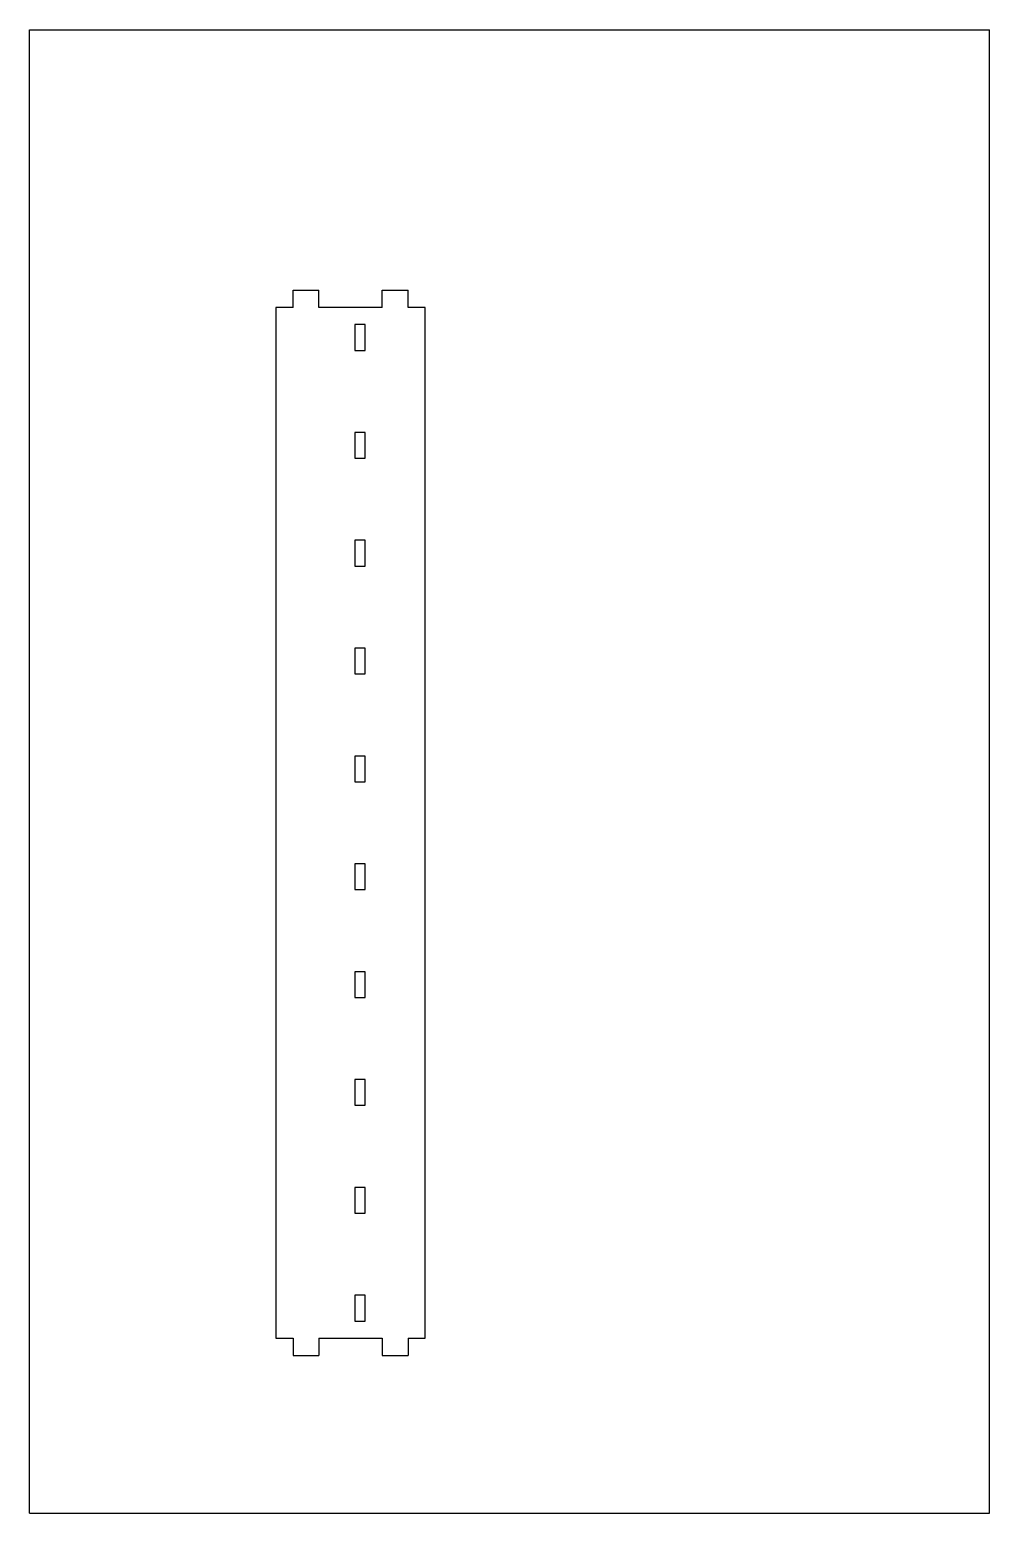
# Model space of a CAD drawing. Header units: inches. Extents: x 0 to 22, y 0 to 34.
import ezdxf

# ---------------------------------------------------------------- set-up
doc = ezdxf.new("R2010")
doc.units = ezdxf.units.IN
doc.header["$LTSCALE"] = 2.216296
doc.header["$MEASUREMENT"] = 0
doc.layers.get('0').update_dxf_attribs({"linetype": 'CONTINUOUS'})

msp = doc.modelspace()

# ---------------------------------------------------------------- linework, layer by layer
at = {"color": 7, "linetype": 'CONTINUOUS'}
for p, q in [((0, 0), (0, 34)), ((0, 34), (22, 34)), ((22, 0), (22, 34)), ((6.037, 27.635), (6.037, 28.029)), ((6.037, 28.029), (6.628, 28.029)), ((6.628, 27.635), (6.628, 28.029)), ((8.084, 27.635), (8.084, 28.029)), ((8.084, 28.029), (8.675, 28.029)), ((8.675, 27.635), (8.675, 28.029)), ((5.644, 27.635), (5.644, 4.013)), ((6.037, 27.635), (5.644, 27.635)), ((8.084, 27.635), (6.628, 27.635)), ((9.069, 27.635), (8.675, 27.635)), ((9.069, 4.013), (9.069, 27.635)), ((7.455, 27.241), (7.455, 26.651)), ((7.691, 27.241), (7.455, 27.241)), ((7.691, 26.651), (7.691, 27.241)), ((7.455, 26.651), (7.691, 26.651)), ((7.455, 24.77), (7.455, 24.179)), ((7.691, 24.77), (7.455, 24.77)), ((7.691, 24.179), (7.691, 24.77)), ((7.455, 24.179), (7.691, 24.179)), ((7.455, 22.298), (7.455, 21.708)), ((7.691, 22.298), (7.455, 22.298)), ((7.691, 21.708), (7.691, 22.298)), ((7.455, 21.708), (7.691, 21.708)), ((7.455, 19.827), (7.455, 19.236)), ((7.691, 19.827), (7.455, 19.827)), ((7.691, 19.236), (7.691, 19.827)), ((7.455, 19.236), (7.691, 19.236)), ((7.455, 17.355), (7.455, 16.765)), ((7.691, 17.355), (7.455, 17.355)), ((7.691, 16.765), (7.691, 17.355)), ((7.455, 16.765), (7.691, 16.765)), ((7.691, 14.884), (7.455, 14.884)), ((7.455, 14.884), (7.455, 14.293)), ((7.691, 14.293), (7.691, 14.884)), ((7.455, 14.293), (7.691, 14.293)), ((7.691, 12.412), (7.455, 12.412)), ((7.455, 12.412), (7.455, 11.821)), ((7.691, 11.821), (7.691, 12.412)), ((7.455, 11.821), (7.691, 11.821)), ((7.691, 9.94), (7.455, 9.94)), ((7.455, 9.94), (7.455, 9.35)), ((7.691, 9.35), (7.691, 9.94)), ((7.455, 9.35), (7.691, 9.35)), ((7.691, 7.469), (7.455, 7.469)), ((7.455, 7.469), (7.455, 6.878)), ((7.691, 6.878), (7.691, 7.469)), ((7.455, 6.878), (7.691, 6.878)), ((7.691, 4.997), (7.455, 4.997)), ((7.455, 4.997), (7.455, 4.407)), ((7.691, 4.407), (7.691, 4.997)), ((7.455, 4.407), (7.691, 4.407)), ((5.644, 4.013), (6.037, 4.013)), ((6.037, 4.013), (6.037, 3.619)), ((6.628, 4.013), (8.084, 4.013)), ((6.628, 4.013), (6.628, 3.619)), ((8.084, 4.013), (8.084, 3.619)), ((8.675, 4.013), (9.069, 4.013)), ((8.675, 4.013), (8.675, 3.619)), ((6.037, 3.619), (6.628, 3.619)), ((8.084, 3.619), (8.675, 3.619)), ((0, 0), (22, 0))]:
    msp.add_line(p, q, dxfattribs=at)

doc.saveas('drawing.dxf')
